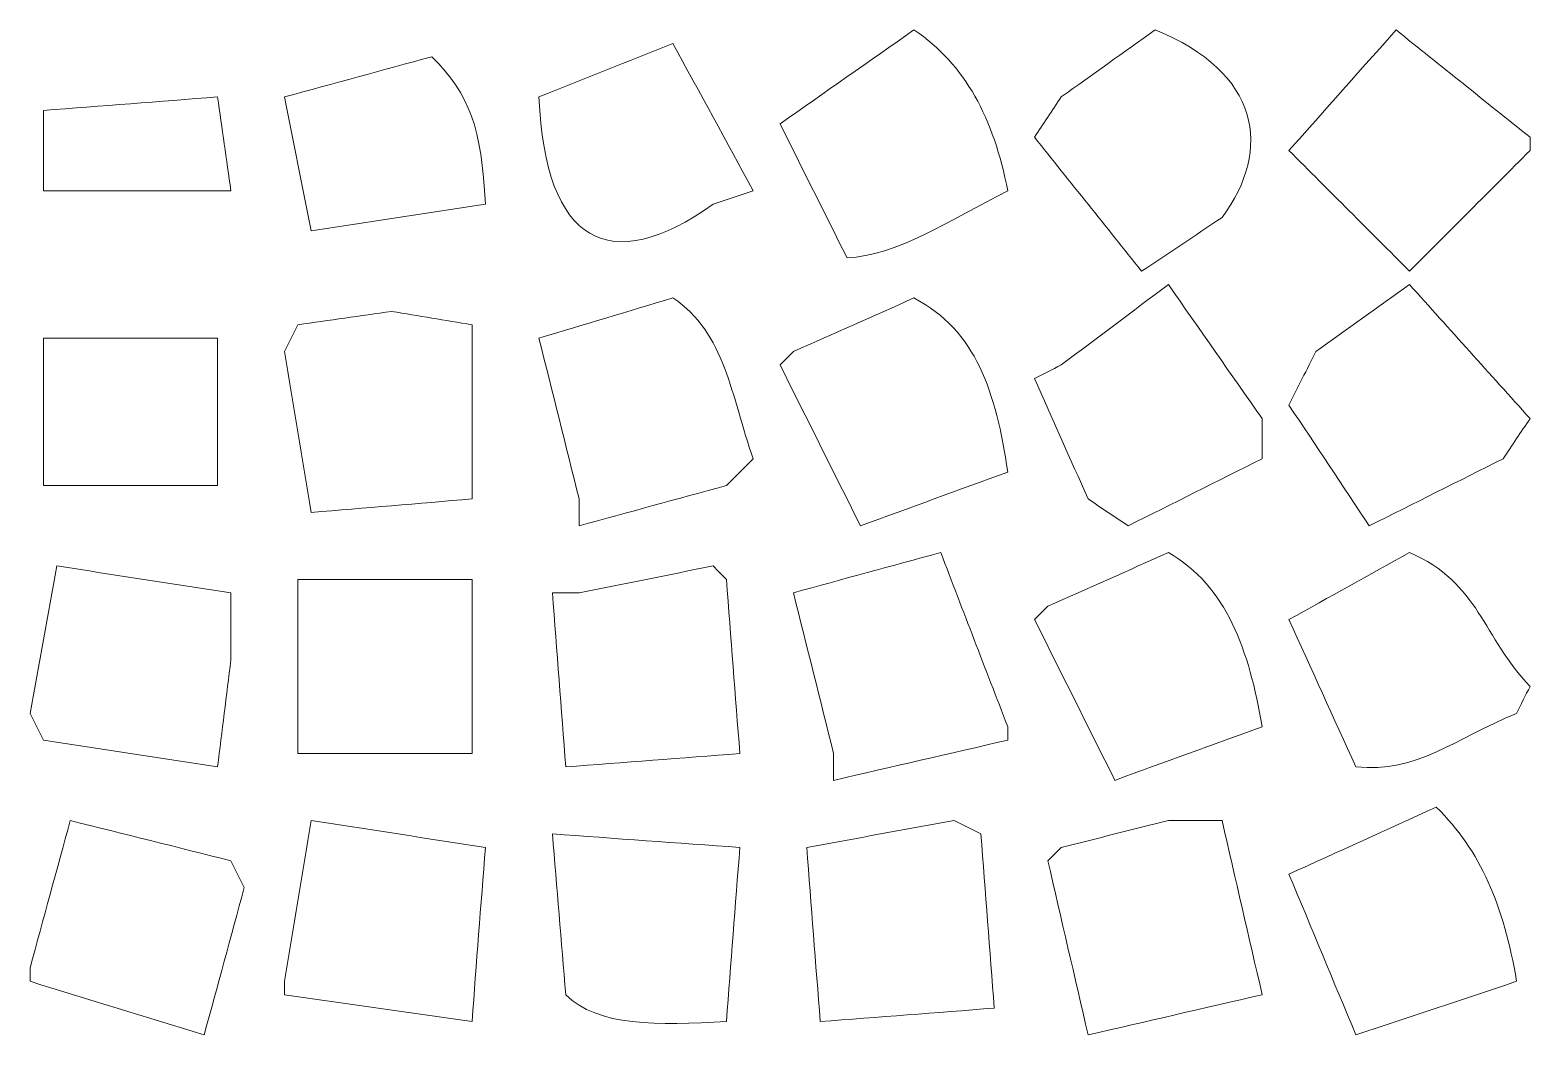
# Model space of a CAD drawing. Extents: x 69 to 542, y -750 to -43.
# Drawn here: x 183.9 to 295.9, y -213.3 to -138.3 of the extents above; entities that cross this region are included whole.
import ezdxf

# ---------------------------------------------------------------- set-up
doc = ezdxf.new("R2010")
doc.units = 0
doc.header["$MEASUREMENT"] = 0
doc.layers.add('Layer 1', color=7, linetype='Continuous', lineweight=0)

msp = doc.modelspace()

# ---------------------------------------------------------------- linework, layer by layer
at = {"layer": 'Layer 1', "color": 240, "lineweight": 18, "true_color": 0xed1c24}
for points, knots in [([(249.94, -138.33), (253.8, -140.91), (255.88, -144.93), (256.94, -150.33), (252.6, -152.56), (248.58, -155.21), (244.94, -155.33), (243.27, -152), (241.6, -148.67), (239.94, -145.33), (243.27, -143), (246.6, -140.67), (249.94, -138.33)], [0, 0, 0, 0, 1, 1, 1, 2, 2, 2, 3, 3, 3, 4, 4, 4, 4]), ([(249.94, -138.33), (253.8, -140.91), (255.88, -144.93), (256.94, -150.33), (252.6, -152.56), (248.58, -155.21), (244.94, -155.33), (243.27, -152), (241.6, -148.67), (239.94, -145.33), (243.27, -143), (246.6, -140.67), (249.94, -138.33)], [0, 0, 0, 0, 1, 1, 1, 2, 2, 2, 3, 3, 3, 4, 4, 4, 4]), ([(249.94, -138.33), (253.8, -140.91), (255.88, -144.93), (256.94, -150.33), (252.6, -152.56), (248.58, -155.21), (244.94, -155.33), (243.27, -152), (241.6, -148.67), (239.94, -145.33), (243.27, -143), (246.6, -140.67), (249.94, -138.33)], [0, 0, 0, 0, 1, 1, 1, 2, 2, 2, 3, 3, 3, 4, 4, 4, 4]), ([(267.94, -138.33), (275.76, -141.46), (276.73, -147.23), (272.94, -152.33), (270.94, -153.67), (268.94, -155), (266.94, -156.33), (264.27, -153), (261.6, -149.67), (258.94, -146.33), (259.6, -145.33), (260.27, -144.33), (260.94, -143.33), (263.27, -141.67), (265.6, -140), (267.94, -138.33)], [0, 0, 0, 0, 1, 1, 1, 2, 2, 2, 3, 3, 3, 4, 4, 4, 5, 5, 5, 5]), ([(267.94, -138.33), (275.76, -141.46), (276.73, -147.23), (272.94, -152.33), (270.94, -153.67), (268.94, -155), (266.94, -156.33), (264.27, -153), (261.6, -149.67), (258.94, -146.33), (259.6, -145.33), (260.27, -144.33), (260.94, -143.33), (263.27, -141.67), (265.6, -140), (267.94, -138.33)], [0, 0, 0, 0, 1, 1, 1, 2, 2, 2, 3, 3, 3, 4, 4, 4, 5, 5, 5, 5]), ([(267.94, -138.33), (275.76, -141.46), (276.73, -147.23), (272.94, -152.33), (270.94, -153.67), (268.94, -155), (266.94, -156.33), (264.27, -153), (261.6, -149.67), (258.94, -146.33), (259.6, -145.33), (260.27, -144.33), (260.94, -143.33), (263.27, -141.67), (265.6, -140), (267.94, -138.33)], [0, 0, 0, 0, 1, 1, 1, 2, 2, 2, 3, 3, 3, 4, 4, 4, 5, 5, 5, 5]), ([(285.94, -138.33), (289.27, -141), (292.6, -143.67), (295.94, -146.33), (295.94, -146.67), (295.94, -147), (295.94, -147.33), (292.94, -150.33), (289.94, -153.33), (286.94, -156.33), (283.94, -153.33), (280.94, -150.33), (277.94, -147.33), (280.6, -144.33), (283.27, -141.33), (285.94, -138.33)], [0, 0, 0, 0, 1, 1, 1, 2, 2, 2, 3, 3, 3, 4, 4, 4, 5, 5, 5, 5]), ([(285.94, -138.33), (289.27, -141), (292.6, -143.67), (295.94, -146.33), (295.94, -146.67), (295.94, -147), (295.94, -147.33), (292.94, -150.33), (289.94, -153.33), (286.94, -156.33), (283.94, -153.33), (280.94, -150.33), (277.94, -147.33), (280.6, -144.33), (283.27, -141.33), (285.94, -138.33)], [0, 0, 0, 0, 1, 1, 1, 2, 2, 2, 3, 3, 3, 4, 4, 4, 5, 5, 5, 5]), ([(285.94, -138.33), (289.27, -141), (292.6, -143.67), (295.94, -146.33), (295.94, -146.67), (295.94, -147), (295.94, -147.33), (292.94, -150.33), (289.94, -153.33), (286.94, -156.33), (283.94, -153.33), (280.94, -150.33), (277.94, -147.33), (280.6, -144.33), (283.27, -141.33), (285.94, -138.33)], [0, 0, 0, 0, 1, 1, 1, 2, 2, 2, 3, 3, 3, 4, 4, 4, 5, 5, 5, 5]), ([(231.94, -139.33), (233.94, -143), (235.94, -146.67), (237.94, -150.33), (236.94, -150.67), (235.94, -151), (234.94, -151.33), (227.24, -156.83), (222.41, -154.29), (221.94, -143.33), (225.27, -142), (228.6, -140.67), (231.94, -139.33)], [0, 0, 0, 0, 1, 1, 1, 2, 2, 2, 3, 3, 3, 4, 4, 4, 4]), ([(231.94, -139.33), (233.94, -143), (235.94, -146.67), (237.94, -150.33), (236.94, -150.67), (235.94, -151), (234.94, -151.33), (227.24, -156.83), (222.41, -154.29), (221.94, -143.33), (225.27, -142), (228.6, -140.67), (231.94, -139.33)], [0, 0, 0, 0, 1, 1, 1, 2, 2, 2, 3, 3, 3, 4, 4, 4, 4]), ([(231.94, -139.33), (233.94, -143), (235.94, -146.67), (237.94, -150.33), (236.94, -150.67), (235.94, -151), (234.94, -151.33), (227.24, -156.83), (222.41, -154.29), (221.94, -143.33), (225.27, -142), (228.6, -140.67), (231.94, -139.33)], [0, 0, 0, 0, 1, 1, 1, 2, 2, 2, 3, 3, 3, 4, 4, 4, 4]), ([(213.94, -140.33), (216.81, -143.21), (217.64, -145.63), (217.94, -151.33), (213.6, -152), (209.27, -152.67), (204.94, -153.33), (204.27, -150), (203.6, -146.67), (202.94, -143.33), (206.6, -142.33), (210.27, -141.33), (213.94, -140.33)], [0, 0, 0, 0, 1, 1, 1, 2, 2, 2, 3, 3, 3, 4, 4, 4, 4]), ([(213.94, -140.33), (216.81, -143.21), (217.64, -145.63), (217.94, -151.33), (213.6, -152), (209.27, -152.67), (204.94, -153.33), (204.27, -150), (203.6, -146.67), (202.94, -143.33), (206.6, -142.33), (210.27, -141.33), (213.94, -140.33)], [0, 0, 0, 0, 1, 1, 1, 2, 2, 2, 3, 3, 3, 4, 4, 4, 4]), ([(213.94, -140.33), (216.81, -143.21), (217.64, -145.63), (217.94, -151.33), (213.6, -152), (209.27, -152.67), (204.94, -153.33), (204.27, -150), (203.6, -146.67), (202.94, -143.33), (206.6, -142.33), (210.27, -141.33), (213.94, -140.33)], [0, 0, 0, 0, 1, 1, 1, 2, 2, 2, 3, 3, 3, 4, 4, 4, 4]), ([(184.94, -144.33), (189.27, -144), (193.6, -143.67), (197.94, -143.33), (198.27, -145.67), (198.6, -148), (198.94, -150.33), (196.94, -150.33), (194.94, -150.33), (192.94, -150.33), (190.27, -150.33), (187.6, -150.33), (184.94, -150.33), (184.94, -148.33), (184.94, -146.33), (184.94, -144.33)], [0, 0, 0, 0, 1, 1, 1, 2, 2, 2, 3, 3, 3, 4, 4, 4, 5, 5, 5, 5]), ([(184.94, -144.33), (189.27, -144), (193.6, -143.67), (197.94, -143.33), (198.27, -145.67), (198.6, -148), (198.94, -150.33), (196.94, -150.33), (194.94, -150.33), (192.94, -150.33), (190.27, -150.33), (187.6, -150.33), (184.94, -150.33), (184.94, -148.33), (184.94, -146.33), (184.94, -144.33)], [0, 0, 0, 0, 1, 1, 1, 2, 2, 2, 3, 3, 3, 4, 4, 4, 5, 5, 5, 5]), ([(184.94, -144.33), (189.27, -144), (193.6, -143.67), (197.94, -143.33), (198.27, -145.67), (198.6, -148), (198.94, -150.33), (196.94, -150.33), (194.94, -150.33), (192.94, -150.33), (190.27, -150.33), (187.6, -150.33), (184.94, -150.33), (184.94, -148.33), (184.94, -146.33), (184.94, -144.33)], [0, 0, 0, 0, 1, 1, 1, 2, 2, 2, 3, 3, 3, 4, 4, 4, 5, 5, 5, 5]), ([(268.94, -157.33), (271.27, -160.67), (273.6, -164), (275.94, -167.33), (275.94, -168.33), (275.94, -169.33), (275.94, -170.33), (272.6, -172), (269.27, -173.67), (265.94, -175.33), (264.94, -174.67), (263.94, -174), (262.94, -173.33), (261.6, -170.33), (260.27, -167.33), (258.94, -164.33), (259.6, -164), (260.27, -163.67), (260.94, -163.33), (263.6, -161.33), (266.27, -159.33), (268.94, -157.33)], [0, 0, 0, 0, 1, 1, 1, 2, 2, 2, 3, 3, 3, 4, 4, 4, 5, 5, 5, 6, 6, 6, 7, 7, 7, 7]), ([(268.94, -157.33), (271.27, -160.67), (273.6, -164), (275.94, -167.33), (275.94, -168.33), (275.94, -169.33), (275.94, -170.33), (272.6, -172), (269.27, -173.67), (265.94, -175.33), (264.94, -174.67), (263.94, -174), (262.94, -173.33), (261.6, -170.33), (260.27, -167.33), (258.94, -164.33), (259.6, -164), (260.27, -163.67), (260.94, -163.33), (263.6, -161.33), (266.27, -159.33), (268.94, -157.33)], [0, 0, 0, 0, 1, 1, 1, 2, 2, 2, 3, 3, 3, 4, 4, 4, 5, 5, 5, 6, 6, 6, 7, 7, 7, 7]), ([(268.94, -157.33), (271.27, -160.67), (273.6, -164), (275.94, -167.33), (275.94, -168.33), (275.94, -169.33), (275.94, -170.33), (272.6, -172), (269.27, -173.67), (265.94, -175.33), (264.94, -174.67), (263.94, -174), (262.94, -173.33), (261.6, -170.33), (260.27, -167.33), (258.94, -164.33), (259.6, -164), (260.27, -163.67), (260.94, -163.33), (263.6, -161.33), (266.27, -159.33), (268.94, -157.33)], [0, 0, 0, 0, 1, 1, 1, 2, 2, 2, 3, 3, 3, 4, 4, 4, 5, 5, 5, 6, 6, 6, 7, 7, 7, 7]), ([(286.94, -157.33), (289.94, -160.67), (292.94, -164), (295.94, -167.33), (295.27, -168.33), (294.6, -169.33), (293.94, -170.33), (290.6, -172), (287.27, -173.67), (283.94, -175.33), (281.94, -172.33), (279.94, -169.33), (277.94, -166.33), (278.6, -165), (279.27, -163.67), (279.94, -162.33), (282.27, -160.67), (284.6, -159), (286.94, -157.33)], [0, 0, 0, 0, 1, 1, 1, 2, 2, 2, 3, 3, 3, 4, 4, 4, 5, 5, 5, 6, 6, 6, 6]), ([(286.94, -157.33), (289.94, -160.67), (292.94, -164), (295.94, -167.33), (295.27, -168.33), (294.6, -169.33), (293.94, -170.33), (290.6, -172), (287.27, -173.67), (283.94, -175.33), (281.94, -172.33), (279.94, -169.33), (277.94, -166.33), (278.6, -165), (279.27, -163.67), (279.94, -162.33), (282.27, -160.67), (284.6, -159), (286.94, -157.33)], [0, 0, 0, 0, 1, 1, 1, 2, 2, 2, 3, 3, 3, 4, 4, 4, 5, 5, 5, 6, 6, 6, 6]), ([(286.94, -157.33), (289.94, -160.67), (292.94, -164), (295.94, -167.33), (295.27, -168.33), (294.6, -169.33), (293.94, -170.33), (290.6, -172), (287.27, -173.67), (283.94, -175.33), (281.94, -172.33), (279.94, -169.33), (277.94, -166.33), (278.6, -165), (279.27, -163.67), (279.94, -162.33), (282.27, -160.67), (284.6, -159), (286.94, -157.33)], [0, 0, 0, 0, 1, 1, 1, 2, 2, 2, 3, 3, 3, 4, 4, 4, 5, 5, 5, 6, 6, 6, 6]), ([(231.94, -158.33), (235.85, -160.89), (236.3, -165.71), (237.94, -170.33), (237.27, -171), (236.6, -171.67), (235.94, -172.33), (232.27, -173.33), (228.6, -174.33), (224.94, -175.33), (224.94, -174.67), (224.94, -174), (224.94, -173.33), (223.94, -169.33), (222.94, -165.33), (221.94, -161.33), (225.27, -160.33), (228.6, -159.33), (231.94, -158.33)], [0, 0, 0, 0, 1, 1, 1, 2, 2, 2, 3, 3, 3, 4, 4, 4, 5, 5, 5, 6, 6, 6, 6]), ([(231.94, -158.33), (235.85, -160.89), (236.3, -165.71), (237.94, -170.33), (237.27, -171), (236.6, -171.67), (235.94, -172.33), (232.27, -173.33), (228.6, -174.33), (224.94, -175.33), (224.94, -174.67), (224.94, -174), (224.94, -173.33), (223.94, -169.33), (222.94, -165.33), (221.94, -161.33), (225.27, -160.33), (228.6, -159.33), (231.94, -158.33)], [0, 0, 0, 0, 1, 1, 1, 2, 2, 2, 3, 3, 3, 4, 4, 4, 5, 5, 5, 6, 6, 6, 6]), ([(231.94, -158.33), (235.85, -160.89), (236.3, -165.71), (237.94, -170.33), (237.27, -171), (236.6, -171.67), (235.94, -172.33), (232.27, -173.33), (228.6, -174.33), (224.94, -175.33), (224.94, -174.67), (224.94, -174), (224.94, -173.33), (223.94, -169.33), (222.94, -165.33), (221.94, -161.33), (225.27, -160.33), (228.6, -159.33), (231.94, -158.33)], [0, 0, 0, 0, 1, 1, 1, 2, 2, 2, 3, 3, 3, 4, 4, 4, 5, 5, 5, 6, 6, 6, 6]), ([(249.94, -158.33), (254.56, -160.74), (256.07, -165.33), (256.94, -171.33), (253.27, -172.67), (249.6, -174), (245.94, -175.33), (243.94, -171.33), (241.94, -167.33), (239.94, -163.33), (240.27, -163), (240.6, -162.67), (240.94, -162.33), (243.94, -161), (246.94, -159.67), (249.94, -158.33)], [0, 0, 0, 0, 1, 1, 1, 2, 2, 2, 3, 3, 3, 4, 4, 4, 5, 5, 5, 5]), ([(249.94, -158.33), (254.56, -160.74), (256.07, -165.33), (256.94, -171.33), (253.27, -172.67), (249.6, -174), (245.94, -175.33), (243.94, -171.33), (241.94, -167.33), (239.94, -163.33), (240.27, -163), (240.6, -162.67), (240.94, -162.33), (243.94, -161), (246.94, -159.67), (249.94, -158.33)], [0, 0, 0, 0, 1, 1, 1, 2, 2, 2, 3, 3, 3, 4, 4, 4, 5, 5, 5, 5]), ([(249.94, -158.33), (254.56, -160.74), (256.07, -165.33), (256.94, -171.33), (253.27, -172.67), (249.6, -174), (245.94, -175.33), (243.94, -171.33), (241.94, -167.33), (239.94, -163.33), (240.27, -163), (240.6, -162.67), (240.94, -162.33), (243.94, -161), (246.94, -159.67), (249.94, -158.33)], [0, 0, 0, 0, 1, 1, 1, 2, 2, 2, 3, 3, 3, 4, 4, 4, 5, 5, 5, 5]), ([(210.94, -159.33), (212.94, -159.67), (214.94, -160), (216.94, -160.33), (216.94, -164.67), (216.94, -169), (216.94, -173.33), (212.94, -173.67), (208.94, -174), (204.94, -174.33), (204.27, -170.33), (203.6, -166.33), (202.94, -162.33), (203.27, -161.67), (203.6, -161), (203.94, -160.33), (206.27, -160), (208.6, -159.67), (210.94, -159.33)], [0, 0, 0, 0, 1, 1, 1, 2, 2, 2, 3, 3, 3, 4, 4, 4, 5, 5, 5, 6, 6, 6, 6]), ([(210.94, -159.33), (212.94, -159.67), (214.94, -160), (216.94, -160.33), (216.94, -164.67), (216.94, -169), (216.94, -173.33), (212.94, -173.67), (208.94, -174), (204.94, -174.33), (204.27, -170.33), (203.6, -166.33), (202.94, -162.33), (203.27, -161.67), (203.6, -161), (203.94, -160.33), (206.27, -160), (208.6, -159.67), (210.94, -159.33)], [0, 0, 0, 0, 1, 1, 1, 2, 2, 2, 3, 3, 3, 4, 4, 4, 5, 5, 5, 6, 6, 6, 6]), ([(210.94, -159.33), (212.94, -159.67), (214.94, -160), (216.94, -160.33), (216.94, -164.67), (216.94, -169), (216.94, -173.33), (212.94, -173.67), (208.94, -174), (204.94, -174.33), (204.27, -170.33), (203.6, -166.33), (202.94, -162.33), (203.27, -161.67), (203.6, -161), (203.94, -160.33), (206.27, -160), (208.6, -159.67), (210.94, -159.33)], [0, 0, 0, 0, 1, 1, 1, 2, 2, 2, 3, 3, 3, 4, 4, 4, 5, 5, 5, 6, 6, 6, 6]), ([(184.94, -161.33), (189.27, -161.33), (193.6, -161.33), (197.94, -161.33), (197.94, -165), (197.94, -168.67), (197.94, -172.33), (193.6, -172.33), (189.27, -172.33), (184.94, -172.33), (184.94, -168.67), (184.94, -165), (184.94, -161.33)], [0, 0, 0, 0, 1, 1, 1, 2, 2, 2, 3, 3, 3, 4, 4, 4, 4]), ([(184.94, -161.33), (189.27, -161.33), (193.6, -161.33), (197.94, -161.33), (197.94, -165), (197.94, -168.67), (197.94, -172.33), (193.6, -172.33), (189.27, -172.33), (184.94, -172.33), (184.94, -168.67), (184.94, -165), (184.94, -161.33)], [0, 0, 0, 0, 1, 1, 1, 2, 2, 2, 3, 3, 3, 4, 4, 4, 4]), ([(184.94, -161.33), (189.27, -161.33), (193.6, -161.33), (197.94, -161.33), (197.94, -165), (197.94, -168.67), (197.94, -172.33), (193.6, -172.33), (189.27, -172.33), (184.94, -172.33), (184.94, -168.67), (184.94, -165), (184.94, -161.33)], [0, 0, 0, 0, 1, 1, 1, 2, 2, 2, 3, 3, 3, 4, 4, 4, 4]), ([(251.94, -177.33), (253.6, -181.67), (255.27, -186), (256.94, -190.33), (256.94, -190.67), (256.94, -191), (256.94, -191.33), (252.6, -192.33), (248.27, -193.33), (243.94, -194.33), (243.94, -193.67), (243.94, -193), (243.94, -192.33), (242.94, -188.33), (241.94, -184.33), (240.94, -180.33), (244.6, -179.33), (248.27, -178.33), (251.94, -177.33)], [0, 0, 0, 0, 1, 1, 1, 2, 2, 2, 3, 3, 3, 4, 4, 4, 5, 5, 5, 6, 6, 6, 6]), ([(251.94, -177.33), (253.6, -181.67), (255.27, -186), (256.94, -190.33), (256.94, -190.67), (256.94, -191), (256.94, -191.33), (252.6, -192.33), (248.27, -193.33), (243.94, -194.33), (243.94, -193.67), (243.94, -193), (243.94, -192.33), (242.94, -188.33), (241.94, -184.33), (240.94, -180.33), (244.6, -179.33), (248.27, -178.33), (251.94, -177.33)], [0, 0, 0, 0, 1, 1, 1, 2, 2, 2, 3, 3, 3, 4, 4, 4, 5, 5, 5, 6, 6, 6, 6]), ([(251.94, -177.33), (253.6, -181.67), (255.27, -186), (256.94, -190.33), (256.94, -190.67), (256.94, -191), (256.94, -191.33), (252.6, -192.33), (248.27, -193.33), (243.94, -194.33), (243.94, -193.67), (243.94, -193), (243.94, -192.33), (242.94, -188.33), (241.94, -184.33), (240.94, -180.33), (244.6, -179.33), (248.27, -178.33), (251.94, -177.33)], [0, 0, 0, 0, 1, 1, 1, 2, 2, 2, 3, 3, 3, 4, 4, 4, 5, 5, 5, 6, 6, 6, 6]), ([(268.94, -177.33), (273.27, -179.81), (274.97, -184.64), (275.94, -190.33), (272.27, -191.67), (268.6, -193), (264.94, -194.33), (262.94, -190.33), (260.94, -186.33), (258.94, -182.33), (259.27, -182), (259.6, -181.67), (259.94, -181.33), (262.94, -180), (265.94, -178.67), (268.94, -177.33)], [0, 0, 0, 0, 1, 1, 1, 2, 2, 2, 3, 3, 3, 4, 4, 4, 5, 5, 5, 5]), ([(268.94, -177.33), (273.27, -179.81), (274.97, -184.64), (275.94, -190.33), (272.27, -191.67), (268.6, -193), (264.94, -194.33), (262.94, -190.33), (260.94, -186.33), (258.94, -182.33), (259.27, -182), (259.6, -181.67), (259.94, -181.33), (262.94, -180), (265.94, -178.67), (268.94, -177.33)], [0, 0, 0, 0, 1, 1, 1, 2, 2, 2, 3, 3, 3, 4, 4, 4, 5, 5, 5, 5]), ([(268.94, -177.33), (273.27, -179.81), (274.97, -184.64), (275.94, -190.33), (272.27, -191.67), (268.6, -193), (264.94, -194.33), (262.94, -190.33), (260.94, -186.33), (258.94, -182.33), (259.27, -182), (259.6, -181.67), (259.94, -181.33), (262.94, -180), (265.94, -178.67), (268.94, -177.33)], [0, 0, 0, 0, 1, 1, 1, 2, 2, 2, 3, 3, 3, 4, 4, 4, 5, 5, 5, 5]), ([(286.94, -177.33), (292.15, -179.56), (292.43, -183.68), (295.94, -187.33), (295.6, -188), (295.27, -188.67), (294.94, -189.33), (290.22, -191.28), (287.55, -193.79), (282.94, -193.33), (281.27, -189.67), (279.6, -186), (277.94, -182.33), (280.94, -180.67), (283.94, -179), (286.94, -177.33)], [0, 0, 0, 0, 1, 1, 1, 2, 2, 2, 3, 3, 3, 4, 4, 4, 5, 5, 5, 5]), ([(286.94, -177.33), (292.15, -179.56), (292.43, -183.68), (295.94, -187.33), (295.6, -188), (295.27, -188.67), (294.94, -189.33), (290.22, -191.28), (287.55, -193.79), (282.94, -193.33), (281.27, -189.67), (279.6, -186), (277.94, -182.33), (280.94, -180.67), (283.94, -179), (286.94, -177.33)], [0, 0, 0, 0, 1, 1, 1, 2, 2, 2, 3, 3, 3, 4, 4, 4, 5, 5, 5, 5]), ([(286.94, -177.33), (292.15, -179.56), (292.43, -183.68), (295.94, -187.33), (295.6, -188), (295.27, -188.67), (294.94, -189.33), (290.22, -191.28), (287.55, -193.79), (282.94, -193.33), (281.27, -189.67), (279.6, -186), (277.94, -182.33), (280.94, -180.67), (283.94, -179), (286.94, -177.33)], [0, 0, 0, 0, 1, 1, 1, 2, 2, 2, 3, 3, 3, 4, 4, 4, 5, 5, 5, 5]), ([(185.94, -178.33), (190.27, -179), (194.6, -179.67), (198.94, -180.33), (198.94, -182), (198.94, -183.67), (198.94, -185.33), (198.6, -188), (198.27, -190.67), (197.94, -193.33), (193.6, -192.67), (189.27, -192), (184.94, -191.33), (184.6, -190.67), (184.27, -190), (183.94, -189.33), (184.6, -185.67), (185.27, -182), (185.94, -178.33)], [0, 0, 0, 0, 1, 1, 1, 2, 2, 2, 3, 3, 3, 4, 4, 4, 5, 5, 5, 6, 6, 6, 6]), ([(185.94, -178.33), (190.27, -179), (194.6, -179.67), (198.94, -180.33), (198.94, -182), (198.94, -183.67), (198.94, -185.33), (198.6, -188), (198.27, -190.67), (197.94, -193.33), (193.6, -192.67), (189.27, -192), (184.94, -191.33), (184.6, -190.67), (184.27, -190), (183.94, -189.33), (184.6, -185.67), (185.27, -182), (185.94, -178.33)], [0, 0, 0, 0, 1, 1, 1, 2, 2, 2, 3, 3, 3, 4, 4, 4, 5, 5, 5, 6, 6, 6, 6]), ([(185.94, -178.33), (190.27, -179), (194.6, -179.67), (198.94, -180.33), (198.94, -182), (198.94, -183.67), (198.94, -185.33), (198.6, -188), (198.27, -190.67), (197.94, -193.33), (193.6, -192.67), (189.27, -192), (184.94, -191.33), (184.6, -190.67), (184.27, -190), (183.94, -189.33), (184.6, -185.67), (185.27, -182), (185.94, -178.33)], [0, 0, 0, 0, 1, 1, 1, 2, 2, 2, 3, 3, 3, 4, 4, 4, 5, 5, 5, 6, 6, 6, 6]), ([(236.94, -192.33), (232.6, -192.67), (228.27, -193), (223.94, -193.33), (223.6, -189), (223.27, -184.67), (222.94, -180.33), (223.6, -180.33), (224.27, -180.33), (224.94, -180.33), (228.27, -179.67), (231.6, -179), (234.94, -178.33), (235.27, -178.67), (235.6, -179), (235.94, -179.33), (236.27, -183.67), (236.6, -188), (236.94, -192.33)], [0, 0, 0, 0, 1, 1, 1, 2, 2, 2, 3, 3, 3, 4, 4, 4, 5, 5, 5, 6, 6, 6, 6]), ([(236.94, -192.33), (232.6, -192.67), (228.27, -193), (223.94, -193.33), (223.6, -189), (223.27, -184.67), (222.94, -180.33), (223.6, -180.33), (224.27, -180.33), (224.94, -180.33), (228.27, -179.67), (231.6, -179), (234.94, -178.33), (235.27, -178.67), (235.6, -179), (235.94, -179.33), (236.27, -183.67), (236.6, -188), (236.94, -192.33)], [0, 0, 0, 0, 1, 1, 1, 2, 2, 2, 3, 3, 3, 4, 4, 4, 5, 5, 5, 6, 6, 6, 6]), ([(236.94, -192.33), (232.6, -192.67), (228.27, -193), (223.94, -193.33), (223.6, -189), (223.27, -184.67), (222.94, -180.33), (223.6, -180.33), (224.27, -180.33), (224.94, -180.33), (228.27, -179.67), (231.6, -179), (234.94, -178.33), (235.27, -178.67), (235.6, -179), (235.94, -179.33), (236.27, -183.67), (236.6, -188), (236.94, -192.33)], [0, 0, 0, 0, 1, 1, 1, 2, 2, 2, 3, 3, 3, 4, 4, 4, 5, 5, 5, 6, 6, 6, 6]), ([(203.94, -179.33), (208.27, -179.33), (212.6, -179.33), (216.94, -179.33), (216.94, -183.67), (216.94, -188), (216.94, -192.33), (212.6, -192.33), (208.27, -192.33), (203.94, -192.33), (203.94, -188), (203.94, -183.67), (203.94, -179.33)], [0, 0, 0, 0, 1, 1, 1, 2, 2, 2, 3, 3, 3, 4, 4, 4, 4]), ([(203.94, -179.33), (208.27, -179.33), (212.6, -179.33), (216.94, -179.33), (216.94, -183.67), (216.94, -188), (216.94, -192.33), (212.6, -192.33), (208.27, -192.33), (203.94, -192.33), (203.94, -188), (203.94, -183.67), (203.94, -179.33)], [0, 0, 0, 0, 1, 1, 1, 2, 2, 2, 3, 3, 3, 4, 4, 4, 4]), ([(203.94, -179.33), (208.27, -179.33), (212.6, -179.33), (216.94, -179.33), (216.94, -183.67), (216.94, -188), (216.94, -192.33), (212.6, -192.33), (208.27, -192.33), (203.94, -192.33), (203.94, -188), (203.94, -183.67), (203.94, -179.33)], [0, 0, 0, 0, 1, 1, 1, 2, 2, 2, 3, 3, 3, 4, 4, 4, 4]), ([(288.94, -196.33), (292.27, -199.59), (293.96, -203.65), (294.94, -209.33), (290.94, -210.67), (286.94, -212), (282.94, -213.33), (281.27, -209.33), (279.6, -205.33), (277.94, -201.33), (281.6, -199.67), (285.27, -198), (288.94, -196.33)], [0, 0, 0, 0, 1, 1, 1, 2, 2, 2, 3, 3, 3, 4, 4, 4, 4]), ([(288.94, -196.33), (292.27, -199.59), (293.96, -203.65), (294.94, -209.33), (290.94, -210.67), (286.94, -212), (282.94, -213.33), (281.27, -209.33), (279.6, -205.33), (277.94, -201.33), (281.6, -199.67), (285.27, -198), (288.94, -196.33)], [0, 0, 0, 0, 1, 1, 1, 2, 2, 2, 3, 3, 3, 4, 4, 4, 4]), ([(288.94, -196.33), (292.27, -199.59), (293.96, -203.65), (294.94, -209.33), (290.94, -210.67), (286.94, -212), (282.94, -213.33), (281.27, -209.33), (279.6, -205.33), (277.94, -201.33), (281.6, -199.67), (285.27, -198), (288.94, -196.33)], [0, 0, 0, 0, 1, 1, 1, 2, 2, 2, 3, 3, 3, 4, 4, 4, 4]), ([(186.94, -197.33), (190.94, -198.33), (194.94, -199.33), (198.94, -200.33), (199.27, -201), (199.6, -201.67), (199.94, -202.33), (198.94, -206), (197.94, -209.67), (196.94, -213.33), (192.6, -212), (188.27, -210.67), (183.94, -209.33), (183.94, -209), (183.94, -208.67), (183.94, -208.33), (184.94, -204.67), (185.94, -201), (186.94, -197.33)], [0, 0, 0, 0, 1, 1, 1, 2, 2, 2, 3, 3, 3, 4, 4, 4, 5, 5, 5, 6, 6, 6, 6]), ([(186.94, -197.33), (190.94, -198.33), (194.94, -199.33), (198.94, -200.33), (199.27, -201), (199.6, -201.67), (199.94, -202.33), (198.94, -206), (197.94, -209.67), (196.94, -213.33), (192.6, -212), (188.27, -210.67), (183.94, -209.33), (183.94, -209), (183.94, -208.67), (183.94, -208.33), (184.94, -204.67), (185.94, -201), (186.94, -197.33)], [0, 0, 0, 0, 1, 1, 1, 2, 2, 2, 3, 3, 3, 4, 4, 4, 5, 5, 5, 6, 6, 6, 6]), ([(186.94, -197.33), (190.94, -198.33), (194.94, -199.33), (198.94, -200.33), (199.27, -201), (199.6, -201.67), (199.94, -202.33), (198.94, -206), (197.94, -209.67), (196.94, -213.33), (192.6, -212), (188.27, -210.67), (183.94, -209.33), (183.94, -209), (183.94, -208.67), (183.94, -208.33), (184.94, -204.67), (185.94, -201), (186.94, -197.33)], [0, 0, 0, 0, 1, 1, 1, 2, 2, 2, 3, 3, 3, 4, 4, 4, 5, 5, 5, 6, 6, 6, 6]), ([(216.94, -212.33), (212.27, -211.67), (207.6, -211), (202.94, -210.33), (202.94, -210), (202.94, -209.67), (202.94, -209.33), (203.6, -205.33), (204.27, -201.33), (204.94, -197.33), (209.27, -198), (213.6, -198.67), (217.94, -199.33), (217.6, -203.67), (217.27, -208), (216.94, -212.33)], [0, 0, 0, 0, 1, 1, 1, 2, 2, 2, 3, 3, 3, 4, 4, 4, 5, 5, 5, 5]), ([(216.94, -212.33), (212.27, -211.67), (207.6, -211), (202.94, -210.33), (202.94, -210), (202.94, -209.67), (202.94, -209.33), (203.6, -205.33), (204.27, -201.33), (204.94, -197.33), (209.27, -198), (213.6, -198.67), (217.94, -199.33), (217.6, -203.67), (217.27, -208), (216.94, -212.33)], [0, 0, 0, 0, 1, 1, 1, 2, 2, 2, 3, 3, 3, 4, 4, 4, 5, 5, 5, 5]), ([(216.94, -212.33), (212.27, -211.67), (207.6, -211), (202.94, -210.33), (202.94, -210), (202.94, -209.67), (202.94, -209.33), (203.6, -205.33), (204.27, -201.33), (204.94, -197.33), (209.27, -198), (213.6, -198.67), (217.94, -199.33), (217.6, -203.67), (217.27, -208), (216.94, -212.33)], [0, 0, 0, 0, 1, 1, 1, 2, 2, 2, 3, 3, 3, 4, 4, 4, 5, 5, 5, 5]), ([(255.94, -211.33), (251.6, -211.67), (247.27, -212), (242.94, -212.33), (242.6, -208), (242.27, -203.67), (241.94, -199.33), (245.6, -198.67), (249.27, -198), (252.94, -197.33), (253.6, -197.67), (254.27, -198), (254.94, -198.33), (255.27, -202.67), (255.6, -207), (255.94, -211.33)], [0, 0, 0, 0, 1, 1, 1, 2, 2, 2, 3, 3, 3, 4, 4, 4, 5, 5, 5, 5]), ([(255.94, -211.33), (251.6, -211.67), (247.27, -212), (242.94, -212.33), (242.6, -208), (242.27, -203.67), (241.94, -199.33), (245.6, -198.67), (249.27, -198), (252.94, -197.33), (253.6, -197.67), (254.27, -198), (254.94, -198.33), (255.27, -202.67), (255.6, -207), (255.94, -211.33)], [0, 0, 0, 0, 1, 1, 1, 2, 2, 2, 3, 3, 3, 4, 4, 4, 5, 5, 5, 5]), ([(255.94, -211.33), (251.6, -211.67), (247.27, -212), (242.94, -212.33), (242.6, -208), (242.27, -203.67), (241.94, -199.33), (245.6, -198.67), (249.27, -198), (252.94, -197.33), (253.6, -197.67), (254.27, -198), (254.94, -198.33), (255.27, -202.67), (255.6, -207), (255.94, -211.33)], [0, 0, 0, 0, 1, 1, 1, 2, 2, 2, 3, 3, 3, 4, 4, 4, 5, 5, 5, 5]), ([(268.94, -197.33), (270.27, -197.33), (271.6, -197.33), (272.94, -197.33), (273.94, -201.67), (274.94, -206), (275.94, -210.33), (271.6, -211.33), (267.27, -212.33), (262.94, -213.33), (261.94, -209), (260.94, -204.67), (259.94, -200.33), (260.27, -200), (260.6, -199.67), (260.94, -199.33), (263.6, -198.67), (266.27, -198), (268.94, -197.33)], [0, 0, 0, 0, 1, 1, 1, 2, 2, 2, 3, 3, 3, 4, 4, 4, 5, 5, 5, 6, 6, 6, 6]), ([(268.94, -197.33), (270.27, -197.33), (271.6, -197.33), (272.94, -197.33), (273.94, -201.67), (274.94, -206), (275.94, -210.33), (271.6, -211.33), (267.27, -212.33), (262.94, -213.33), (261.94, -209), (260.94, -204.67), (259.94, -200.33), (260.27, -200), (260.6, -199.67), (260.94, -199.33), (263.6, -198.67), (266.27, -198), (268.94, -197.33)], [0, 0, 0, 0, 1, 1, 1, 2, 2, 2, 3, 3, 3, 4, 4, 4, 5, 5, 5, 6, 6, 6, 6]), ([(268.94, -197.33), (270.27, -197.33), (271.6, -197.33), (272.94, -197.33), (273.94, -201.67), (274.94, -206), (275.94, -210.33), (271.6, -211.33), (267.27, -212.33), (262.94, -213.33), (261.94, -209), (260.94, -204.67), (259.94, -200.33), (260.27, -200), (260.6, -199.67), (260.94, -199.33), (263.6, -198.67), (266.27, -198), (268.94, -197.33)], [0, 0, 0, 0, 1, 1, 1, 2, 2, 2, 3, 3, 3, 4, 4, 4, 5, 5, 5, 6, 6, 6, 6]), ([(222.94, -198.33), (227.6, -198.67), (232.27, -199), (236.94, -199.33), (236.6, -203.67), (236.27, -208), (235.94, -212.33), (230.82, -212.63), (226.33, -212.72), (223.94, -210.33), (223.6, -206.33), (223.27, -202.33), (222.94, -198.33)], [0, 0, 0, 0, 1, 1, 1, 2, 2, 2, 3, 3, 3, 4, 4, 4, 4]), ([(222.94, -198.33), (227.6, -198.67), (232.27, -199), (236.94, -199.33), (236.6, -203.67), (236.27, -208), (235.94, -212.33), (230.82, -212.63), (226.33, -212.72), (223.94, -210.33), (223.6, -206.33), (223.27, -202.33), (222.94, -198.33)], [0, 0, 0, 0, 1, 1, 1, 2, 2, 2, 3, 3, 3, 4, 4, 4, 4]), ([(222.94, -198.33), (227.6, -198.67), (232.27, -199), (236.94, -199.33), (236.6, -203.67), (236.27, -208), (235.94, -212.33), (230.82, -212.63), (226.33, -212.72), (223.94, -210.33), (223.6, -206.33), (223.27, -202.33), (222.94, -198.33)], [0, 0, 0, 0, 1, 1, 1, 2, 2, 2, 3, 3, 3, 4, 4, 4, 4])]:
    msp.add_open_spline(points, degree=3, knots=knots, dxfattribs=at)

doc.saveas('drawing.dxf')
